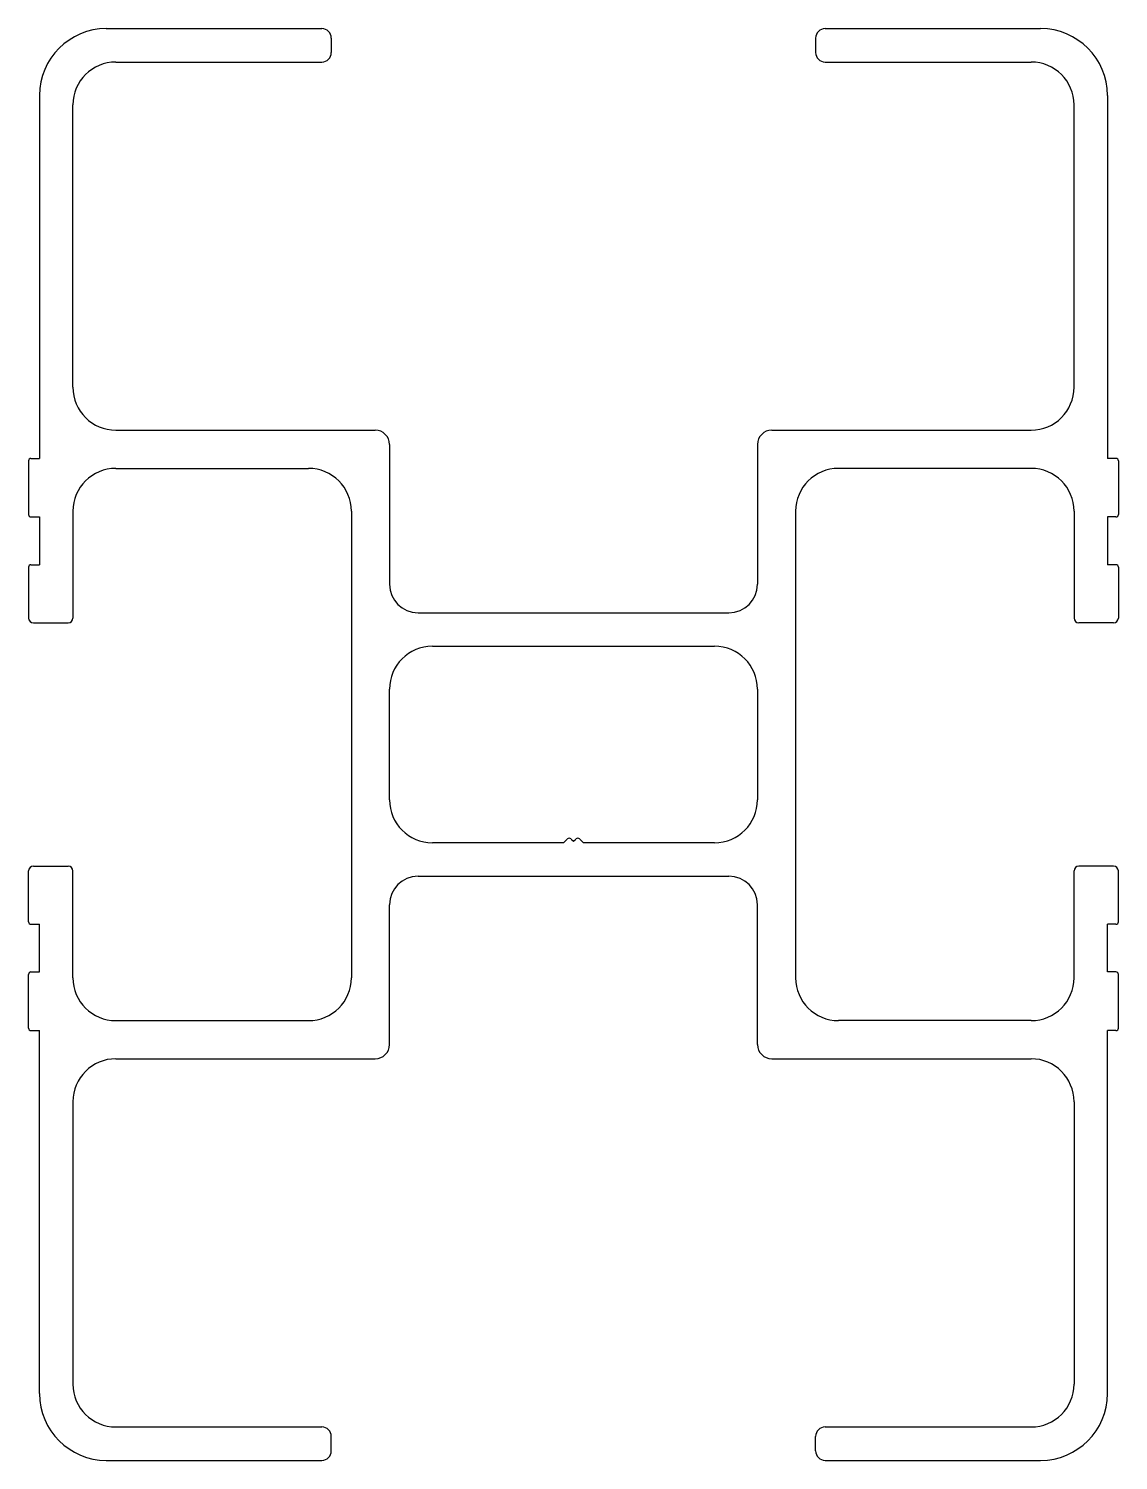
# Model space of a CAD drawing. Extents: x 1157 to 1271, y 1788 to 1938.
import ezdxf

# ---------------------------------------------------------------- set-up
doc = ezdxf.new("R2010")
doc.units = 0
doc.layers.get('0').update_dxf_attribs({"linetype": 'CONTINUOUS'})

msp = doc.modelspace()

# ---------------------------------------------------------------- linework, layer by layer
for p, q in [((1164.87, 1938.45), (1187.47, 1938.45)), ((1240.27, 1938.45), (1262.87, 1938.45)), ((1188.47, 1937.45), (1188.47, 1935.95)), ((1239.27, 1937.45), (1239.27, 1935.95)), ((1165.87, 1934.95), (1187.47, 1934.95)), ((1240.27, 1934.95), (1261.87, 1934.95)), ((1157.87, 1931.45), (1157.87, 1893.4)), ((1161.37, 1900.85), (1161.37, 1930.45)), ((1266.37, 1900.85), (1266.37, 1930.45)), ((1269.87, 1931.45), (1269.87, 1893.4)), ((1165.87, 1896.35), (1193.07, 1896.35)), ((1234.67, 1896.35), (1261.87, 1896.35)), ((1194.57, 1894.85), (1194.57, 1880.2)), ((1233.17, 1894.85), (1233.17, 1880.2)), ((1156.72, 1893.15), (1156.72, 1887.5)), ((1156.97, 1893.4), (1157.87, 1893.4)), ((1270.77, 1893.4), (1269.87, 1893.4)), ((1271.02, 1893.15), (1271.02, 1887.5)), ((1165.87, 1892.35), (1186.07, 1892.35)), ((1261.87, 1892.35), (1241.67, 1892.35)), ((1156.97, 1887.25), (1157.87, 1887.25)), ((1157.87, 1887.25), (1157.87, 1882.25)), ((1161.37, 1887.85), (1161.37, 1876.65)), ((1190.57, 1887.85), (1190.57, 1838.95)), ((1237.17, 1887.85), (1237.17, 1838.95)), ((1266.37, 1887.85), (1266.37, 1876.65)), ((1269.87, 1887.25), (1269.87, 1882.25)), ((1270.77, 1887.25), (1269.87, 1887.25)), ((1156.72, 1882), (1156.72, 1876.65)), ((1156.97, 1882.25), (1157.87, 1882.25)), ((1270.77, 1882.25), (1269.87, 1882.25)), ((1271.02, 1882), (1271.02, 1876.65)), ((1197.57, 1877.2), (1230.17, 1877.2)), ((1157.22, 1876.15), (1160.87, 1876.15)), ((1270.52, 1876.15), (1266.87, 1876.15)), ((1199.07, 1873.7), (1228.67, 1873.7)), ((1194.57, 1857.6), (1194.57, 1869.2)), ((1233.17, 1869.2), (1233.17, 1857.6)), ((1212.81, 1853.1), (1199.07, 1853.1)), ((1212.81, 1853.1), (1213.2, 1853.49)), ((1213.63, 1853.49), (1213.87, 1853.25)), ((1213.87, 1853.25), (1214.11, 1853.49)), ((1214.54, 1853.49), (1214.93, 1853.1)), ((1228.67, 1853.1), (1214.93, 1853.1)), ((1156.72, 1844.8), (1156.72, 1850.15)), ((1157.22, 1850.65), (1160.87, 1850.65)), ((1161.37, 1838.95), (1161.37, 1850.15)), ((1197.57, 1849.6), (1230.17, 1849.6)), ((1266.37, 1838.95), (1266.37, 1850.15)), ((1270.52, 1850.65), (1266.87, 1850.65)), ((1271.02, 1844.8), (1271.02, 1850.15)), ((1194.57, 1831.95), (1194.57, 1846.6)), ((1233.17, 1831.95), (1233.17, 1846.6)), ((1156.97, 1844.55), (1157.87, 1844.55)), ((1157.87, 1839.55), (1157.87, 1844.55)), ((1269.87, 1839.55), (1269.87, 1844.55)), ((1270.77, 1844.55), (1269.87, 1844.55)), ((1156.72, 1833.65), (1156.72, 1839.3)), ((1156.97, 1839.55), (1157.87, 1839.55)), ((1270.77, 1839.55), (1269.87, 1839.55)), ((1271.02, 1833.65), (1271.02, 1839.3)), ((1165.87, 1834.45), (1186.07, 1834.45)), ((1261.87, 1834.45), (1241.67, 1834.45)), ((1156.97, 1833.4), (1157.87, 1833.4)), ((1157.87, 1795.35), (1157.87, 1833.4)), ((1269.87, 1795.35), (1269.87, 1833.4)), ((1270.77, 1833.4), (1269.87, 1833.4)), ((1165.87, 1830.45), (1193.07, 1830.45)), ((1234.67, 1830.45), (1261.87, 1830.45)), ((1161.37, 1825.95), (1161.37, 1796.35)), ((1266.37, 1825.95), (1266.37, 1796.35)), ((1165.87, 1791.85), (1187.47, 1791.85)), ((1188.47, 1789.35), (1188.47, 1790.85)), ((1239.27, 1789.35), (1239.27, 1790.85)), ((1240.27, 1791.85), (1261.87, 1791.85)), ((1164.87, 1788.35), (1187.47, 1788.35)), ((1240.27, 1788.35), (1262.87, 1788.35))]:
    msp.add_line(p, q)
for centre, radius, start, end in [((1164.87, 1931.45), 7, 90, 180), ((1187.47, 1937.45), 1, 0, 90), ((1240.27, 1937.45), 1, 90, 180), ((1262.87, 1931.45), 7, 0, 90), ((1165.87, 1930.45), 4.5, 90, 180), ((1187.47, 1935.95), 1, 270, 0), ((1240.27, 1935.95), 1, 180, 270), ((1261.87, 1930.45), 4.5, 0, 90), ((1165.87, 1900.85), 4.5, 180, 270), ((1261.87, 1900.85), 4.5, 270, 0), ((1193.07, 1894.85), 1.5, 0, 90), ((1234.67, 1894.85), 1.5, 90, 180), ((1156.97, 1893.15), 0.25, 90, 180), ((1270.77, 1893.15), 0.25, 0, 90), ((1165.87, 1887.85), 4.5, 90, 180), ((1186.07, 1887.85), 4.5, 0, 90), ((1241.67, 1887.85), 4.5, 90, 180), ((1261.87, 1887.85), 4.5, 0, 90), ((1156.97, 1887.5), 0.25, 180, 270), ((1270.77, 1887.5), 0.25, 270, 0), ((1156.97, 1882), 0.25, 90, 180), ((1270.77, 1882), 0.25, 0, 90), ((1197.57, 1880.2), 3, 180, 270), ((1230.17, 1880.2), 3, 270, 360), ((1157.22, 1876.65), 0.5, 180, 270), ((1160.87, 1876.65), 0.5, 270, 0), ((1266.87, 1876.65), 0.5, 180, 270), ((1270.52, 1876.65), 0.5, 270, 0), ((1199.07, 1869.2), 4.5, 90, 180), ((1228.67, 1869.2), 4.5, 0, 90), ((1199.07, 1857.6), 4.5, 180, 270), ((1228.67, 1857.6), 4.5, 270, 0), ((1213.42, 1853.28), 0.302, 45, 135), ((1214.32, 1853.28), 0.302, 45, 135), ((1157.22, 1850.15), 0.5, 90, 180), ((1160.87, 1850.15), 0.5, 0, 90), ((1197.57, 1846.6), 3, 90, 180), ((1230.17, 1846.6), 3, 0, 90), ((1266.87, 1850.15), 0.5, 90, 180), ((1270.52, 1850.15), 0.5, 0, 90), ((1156.97, 1844.8), 0.25, 180, 270), ((1270.77, 1844.8), 0.25, 270, 0), ((1156.97, 1839.3), 0.25, 90, 180), ((1165.87, 1838.95), 4.5, 180, 270), ((1186.07, 1838.95), 4.5, 270, 0), ((1241.67, 1838.95), 4.5, 180, 270), ((1261.87, 1838.95), 4.5, 270, 0), ((1270.77, 1839.3), 0.25, 0, 90), ((1156.97, 1833.65), 0.25, 180, 270), ((1270.77, 1833.65), 0.25, 270, 0), ((1193.07, 1831.95), 1.5, 270, 360), ((1234.67, 1831.95), 1.5, 180, 270), ((1165.87, 1825.95), 4.5, 90, 180), ((1261.87, 1825.95), 4.5, 0, 90), ((1164.87, 1795.35), 7, 180, 270), ((1165.87, 1796.35), 4.5, 180, 270), ((1261.87, 1796.35), 4.5, 270, 0), ((1262.87, 1795.35), 7, 270, 360), ((1187.47, 1790.85), 1, 0, 90), ((1240.27, 1790.85), 1, 90, 180), ((1187.47, 1789.35), 1, 270, 0), ((1240.27, 1789.35), 1, 180, 270)]:
    msp.add_arc(centre, radius, start, end)

doc.saveas('drawing.dxf')
